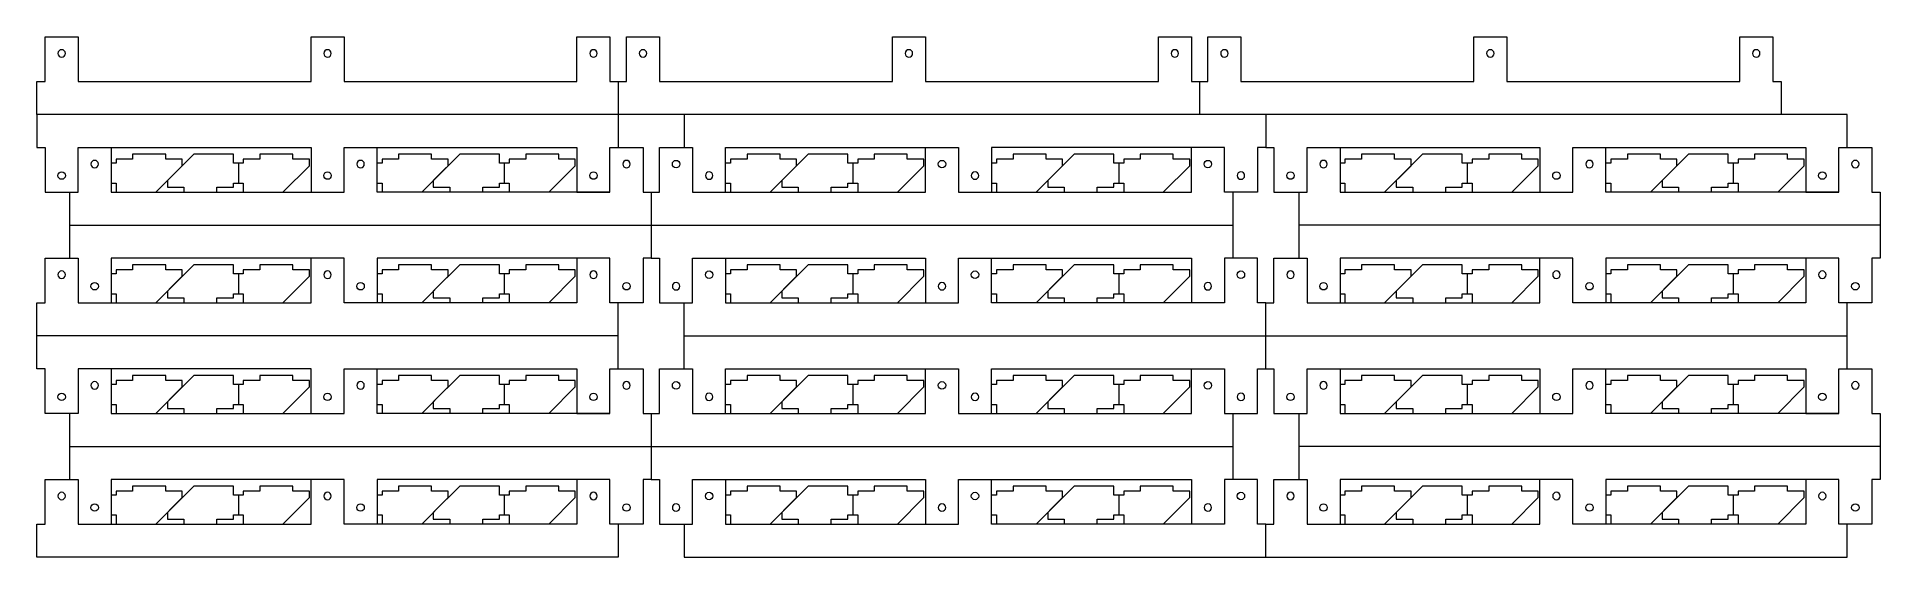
# Model space of a CAD drawing. Header units: millimetres. Extents: x -301 to 257, y -145 to 12.
import ezdxf

# ---------------------------------------------------------------- set-up
doc = ezdxf.new("R2010")
doc.units = ezdxf.units.MM
doc.header["$MEASUREMENT"] = 0
doc.layers.add('Layer 1', color=7, linetype='Continuous')

msp = doc.modelspace()

# ---------------------------------------------------------------- linework, layer by layer
at = {"layer": 'Layer 1', "lineweight": 9}
for points in [[(-301.1121, -11.4924), (-301.1121, -1.4924), (-298.6121, -1.4924), (-298.6121, 11.9976), (-288.6121, 11.9976), (-288.6121, -1.4924), (-218.1121, -1.4924), (-218.1121, 11.9976), (-208.1121, 11.9976), (-208.1121, -1.4924), (-137.6121, -1.4924), (-137.6121, 11.9976), (-127.6121, 11.9976), (-127.6121, -1.4924), (-125.1121, -1.4924), (-125.1121, -11.4924), (-125.1121, -21.4924)], [(-125.1121, -1.4924), (-122.6121, -1.4924), (-122.6121, 11.9976), (-112.6121, 11.9976), (-112.6121, -1.4924), (-42.1121, -1.4924), (-42.1121, 11.9976), (-32.1121, 11.9976), (-32.1121, -1.4924), (38.3879, -1.4924), (38.3879, 11.9976), (48.3879, 11.9976), (48.3879, -1.4924), (50.8879, -1.4924), (50.8879, -11.4924)], [(50.8879, -1.4924), (53.3879, -1.4924), (53.3879, 11.9976), (63.3879, 11.9976), (63.3879, -1.4924), (133.8879, -1.4924), (133.8879, 11.9976), (143.8879, 11.9976), (143.8879, -1.4924), (214.3879, -1.4924), (214.3879, 11.9976), (224.3879, 11.9976), (224.3879, -1.4924), (226.8879, -1.4924), (226.8879, -11.4924)], [(246.8879, -21.4924), (246.8879, -11.4924), (-301.1121, -11.4924), (-301.1121, -21.4924), (-298.6121, -21.4924), (-298.6121, -34.9824), (-288.6121, -34.9824), (-288.6121, -21.4924), (-218.1121, -21.4924), (-218.1121, -34.9824)], [(-105.1121, -11.4924), (-105.1121, -21.4924)], [(70.8879, -11.4924), (70.8879, -21.4924), (68.3879, -21.4924), (68.3879, -34.9824), (58.3879, -34.9824), (58.3879, -21.4924), (-12.1121, -21.4924), (-12.1121, -34.9824)], [(-278.6121, -21.4924), (-278.6121, -34.9824), (-208.1121, -34.9824), (-208.1121, -21.4924), (-137.6121, -21.4924), (-137.6121, -34.9824), (-127.6121, -34.9824), (-127.6121, -21.4924), (-117.6121, -21.4924), (-117.6121, -34.9824), (-115.1121, -34.9824), (-115.1121, -54.9822), (-117.6121, -54.9822), (-117.6121, -68.4722), (-127.6121, -68.4722), (-127.6121, -54.9822), (-137.6121, -54.9822), (-137.6121, -68.4722), (-208.1121, -68.4722), (-208.1121, -54.9822), (-278.6121, -54.9822), (-278.6121, -68.4722)], [(-127.6121, -34.9824), (-198.1121, -34.9824), (-198.1121, -21.4924)], [(-115.1121, -34.9824), (-112.6121, -34.9824), (-112.6121, -21.4924), (-102.6121, -21.4924), (-102.6121, -34.9824), (-92.6121, -34.9824), (-92.6121, -21.4924), (-22.1121, -21.4924), (-22.1121, -34.9824), (48.3879, -34.9824), (48.3879, -21.4924)], [(-102.6121, -34.9824), (-32.1121, -34.9824), (-32.1121, -21.4924)], [(70.8879, -21.4924), (73.3879, -21.4924), (73.3879, -34.9824), (83.3879, -34.9824), (83.3879, -21.4924), (153.8879, -21.4924), (153.8879, -34.9824)], [(93.3879, -21.4923), (93.3879, -34.9824), (163.8879, -34.9824), (163.8879, -21.4923), (234.3879, -21.4923), (234.3879, -34.9824), (244.3879, -34.9824), (244.3879, -21.4923), (254.3879, -21.4923), (254.3879, -34.9824), (256.8879, -34.9824), (256.8879, -54.9822), (254.3879, -54.9822), (254.3879, -68.4723), (244.3879, -68.4723), (244.3879, -54.9822), (234.3879, -54.9822), (234.3879, -68.4723), (163.8879, -68.4723), (163.8879, -54.9822), (93.3879, -54.9822), (93.3879, -68.4723)], [(244.3879, -34.9824), (173.8879, -34.9824), (173.8879, -21.4924)], [(-291.1121, -54.9822), (-291.1121, -34.9824)], [(60.8879, -34.9824), (60.8879, -54.9822)], [(80.8879, -34.9824), (80.8879, -54.9822)], [(-218.1121, -101.9622), (-218.1121, -88.4722), (-288.6121, -88.4722), (-288.6121, -101.9622), (-298.6121, -101.9622), (-298.6121, -88.4722), (-301.1121, -88.4722), (-301.1121, -78.4722), (-301.1121, -68.4722), (-298.6121, -68.4722), (-298.6121, -54.9822), (-288.6121, -54.9822), (-288.6121, -68.4722), (-218.1121, -68.4722), (-218.1121, -54.9822)], [(-127.6121, -54.9822), (-198.1121, -54.9822), (-198.1121, -68.4722)], [(-115.1121, -54.9822), (-112.6121, -54.9822), (-112.6121, -68.4722), (-102.6121, -68.4722), (-102.6121, -54.9822), (-92.6121, -54.9822), (-92.6121, -68.4722), (-22.1121, -68.4722), (-22.1121, -54.9822), (48.3879, -54.9822), (48.3879, -68.4722)], [(-102.6121, -54.9822), (-32.1121, -54.9822), (-32.1121, -68.4722)], [(-12.1121, -101.9622), (-12.1121, -88.4722), (58.3879, -88.4722), (58.3879, -101.9622), (68.3879, -101.9622), (68.3879, -88.4722), (70.8879, -88.4722), (70.8879, -78.4722), (70.8879, -68.4722), (68.3879, -68.4722), (68.3879, -54.9822), (58.3879, -54.9822), (58.3879, -68.4722), (-12.1121, -68.4722), (-12.1121, -54.9822)], [(70.8879, -68.4722), (73.3879, -68.4722), (73.3879, -54.9822), (83.3879, -54.9822), (83.3879, -68.4722), (153.8879, -68.4722), (153.8879, -54.9822)], [(244.3879, -54.9822), (173.8879, -54.9822), (173.8879, -68.4722)], [(-125.1121, -88.4722), (-125.1121, -78.4722), (-125.1121, -68.4722)], [(-105.1121, -88.4722), (-105.1121, -78.4722), (-105.1121, -68.4722)], [(246.8879, -88.4722), (246.8879, -78.4722), (246.8879, -68.4722)], [(-278.6121, -88.4722), (-278.6121, -101.9622), (-208.1121, -101.9622), (-208.1121, -88.4722), (-137.6121, -88.4722), (-137.6121, -101.9622), (-127.6121, -101.9622), (-127.6121, -88.4722), (-117.6121, -88.4722), (-117.6121, -101.9622), (-115.1121, -101.9622), (-115.1121, -121.962), (-117.6121, -121.962), (-117.6121, -135.452), (-127.6121, -135.452), (-127.6121, -121.962), (-137.6121, -121.962), (-137.6121, -135.452), (-208.1121, -135.452), (-208.1121, -121.962), (-278.6121, -121.962), (-278.6121, -135.452)], [(-127.6121, -101.9622), (-198.1121, -101.9622), (-198.1121, -88.4722)], [(-115.1121, -101.9622), (-112.6121, -101.9622), (-112.6121, -88.4722), (-102.6121, -88.4722), (-102.6121, -101.9622), (-92.6121, -101.9622), (-92.6121, -88.4722), (-22.1121, -88.4722), (-22.1121, -101.9622), (48.3879, -101.9622), (48.3879, -88.4722)], [(-102.6121, -101.9622), (-32.1121, -101.9622), (-32.1121, -88.4722)], [(70.8879, -88.4722), (73.3879, -88.4722), (73.3879, -101.9622), (83.3879, -101.9622), (83.3879, -88.4722), (153.8879, -88.4722), (153.8879, -101.9622)], [(93.3879, -88.4721), (93.3879, -101.9622), (163.8879, -101.9622), (163.8879, -88.4721), (234.3879, -88.4721), (234.3879, -101.9622), (244.3879, -101.9622), (244.3879, -88.4721), (254.3879, -88.4721), (254.3879, -101.9622), (256.8879, -101.9622), (256.8879, -121.962), (254.3879, -121.962), (254.3879, -135.4521), (244.3879, -135.4521), (244.3879, -121.962), (234.3879, -121.962), (234.3879, -135.4521), (163.8879, -135.4521), (163.8879, -121.962), (93.3879, -121.962), (93.3879, -135.4521)], [(244.3879, -101.9622), (173.8879, -101.9622), (173.8879, -88.4722)], [(-291.1121, -121.962), (-291.1121, -101.9622)], [(60.8879, -101.9622), (60.8879, -121.962)], [(80.8879, -101.9622), (80.8879, -121.962)], [(-125.1121, -135.452), (-125.1121, -145.452), (-301.1121, -145.452), (-301.1121, -135.452), (-298.6121, -135.452), (-298.6121, -121.962), (-288.6121, -121.962), (-288.6121, -135.452), (-218.1121, -135.452), (-218.1121, -121.962)], [(-127.6121, -121.962), (-198.1121, -121.962), (-198.1121, -135.452)], [(-115.1121, -121.962), (-112.6121, -121.962), (-112.6121, -135.452), (-102.6121, -135.452), (-102.6121, -121.962), (-92.6121, -121.962), (-92.6121, -135.452), (-22.1121, -135.452), (-22.1121, -121.962), (48.3879, -121.962), (48.3879, -135.452)], [(-102.6121, -121.962), (-32.1121, -121.962), (-32.1121, -135.452)], [(70.8879, -145.452), (70.8879, -135.452), (68.3879, -135.452), (68.3879, -121.962), (58.3879, -121.962), (58.3879, -135.452), (-12.1121, -135.452), (-12.1121, -121.962)], [(70.8879, -135.452), (73.3879, -135.452), (73.3879, -121.962), (83.3879, -121.962), (83.3879, -135.452), (153.8879, -135.452), (153.8879, -121.962)], [(244.3879, -121.962), (173.8879, -121.962), (173.8879, -135.452)], [(-105.1121, -135.452), (-105.1121, -145.452), (246.8879, -145.452), (246.8879, -135.452)]]:
    msp.add_lwpolyline(points, dxfattribs=at)
at = {"layer": 'Layer 1', "color": 240, "lineweight": 9}
for points in [[(-265.1121, -34.9826), (-257.1121, -26.9826), (-257.1121, -24.9826), (-262.1121, -24.9826), (-262.1121, -23.4826), (-272.1121, -23.4826), (-272.1121, -24.9826), (-277.1121, -24.9826), (-277.1121, -26.2326), (-278.6121, -26.2326)], [(-240.1121, -26.2326), (-241.6121, -26.2326), (-241.6121, -23.4826), (-253.6121, -23.4826), (-261.6121, -31.4826), (-261.6121, -33.4826), (-256.6121, -33.4826), (-256.6121, -34.9826)], [(-226.6121, -34.9826), (-218.6121, -26.9826), (-218.6121, -24.9826), (-223.6121, -24.9826), (-223.6121, -23.4826), (-233.6121, -23.4826), (-233.6121, -24.9826), (-238.6121, -24.9826), (-238.6121, -26.2326), (-240.1121, -26.2326)], [(-240.1121, -26.2326), (-240.1121, -32.2326), (-238.6121, -32.2326), (-238.6121, -34.9826)], [(-184.6121, -34.9826), (-176.6121, -26.9826), (-176.6121, -24.9826), (-181.6121, -24.9826), (-181.6121, -23.4826), (-191.6121, -23.4826), (-191.6121, -24.9826), (-196.6121, -24.9826), (-196.6121, -26.2326), (-198.1121, -26.2326)], [(-159.6121, -26.2326), (-161.1121, -26.2326), (-161.1121, -23.4826), (-173.1121, -23.4826), (-181.1121, -31.4826), (-181.1121, -33.4826), (-176.1121, -33.4826), (-176.1121, -34.9826)], [(-146.1121, -34.9826), (-138.1121, -26.9826), (-138.1121, -24.9826), (-143.1121, -24.9826), (-143.1121, -23.4826), (-153.1121, -23.4826), (-153.1121, -24.9826), (-158.1121, -24.9826), (-158.1121, -26.2326), (-159.6121, -26.2326)], [(-159.6121, -26.2326), (-159.6121, -32.2326), (-158.1121, -32.2326), (-158.1121, -34.9826)], [(-79.1121, -34.9826), (-71.1121, -26.9826), (-71.1121, -24.9826), (-76.1121, -24.9826), (-76.1121, -23.4826), (-86.1121, -23.4826), (-86.1121, -24.9826), (-91.1121, -24.9826), (-91.1121, -26.2326), (-92.6121, -26.2326)], [(-54.1121, -26.2326), (-55.6121, -26.2326), (-55.6121, -23.4826), (-67.6121, -23.4826), (-75.6121, -31.4826), (-75.6121, -33.4826), (-70.6121, -33.4826), (-70.6121, -34.9826)], [(-40.6121, -34.9826), (-32.6121, -26.9826), (-32.6121, -24.9826), (-37.6121, -24.9826), (-37.6121, -23.4826), (-47.6121, -23.4826), (-47.6121, -24.9826), (-52.6121, -24.9826), (-52.6121, -26.2326), (-54.1121, -26.2326)], [(-54.1121, -26.2326), (-54.1121, -32.2326), (-52.6121, -32.2326), (-52.6121, -34.9826)], [(1.3879, -34.9826), (9.3879, -26.9826), (9.3879, -24.9826), (4.3879, -24.9826), (4.3879, -23.4826), (-5.6121, -23.4826), (-5.6121, -24.9826), (-10.6121, -24.9826), (-10.6121, -26.2326), (-12.1121, -26.2326)], [(26.3879, -26.2326), (24.8879, -26.2326), (24.8879, -23.4826), (12.8879, -23.4826), (4.8879, -31.4826), (4.8879, -33.4826), (9.8879, -33.4826), (9.8879, -34.9826)], [(39.8879, -34.9826), (47.8879, -26.9826), (47.8879, -24.9826), (42.8879, -24.9826), (42.8879, -23.4826), (32.8879, -23.4826), (32.8879, -24.9826), (27.8879, -24.9826), (27.8879, -26.2326), (26.3879, -26.2326)], [(26.3879, -26.2326), (26.3879, -32.2326), (27.8879, -32.2326), (27.8879, -34.9826)], [(106.8879, -34.9826), (114.8879, -26.9826), (114.8879, -24.9826), (109.8879, -24.9826), (109.8879, -23.4826), (99.8879, -23.4826), (99.8879, -24.9826), (94.8879, -24.9826), (94.8879, -26.2326), (93.3879, -26.2326)], [(131.8879, -26.2326), (130.3879, -26.2326), (130.3879, -23.4826), (118.3879, -23.4826), (110.3879, -31.4826), (110.3879, -33.4826), (115.3879, -33.4826), (115.3879, -34.9826)], [(145.3879, -34.9826), (153.3879, -26.9826), (153.3879, -24.9826), (148.3879, -24.9826), (148.3879, -23.4826), (138.3879, -23.4826), (138.3879, -24.9826), (133.3879, -24.9826), (133.3879, -26.2326), (131.8879, -26.2326)], [(131.8879, -26.2326), (131.8879, -32.2326), (133.3879, -32.2326), (133.3879, -34.9826)], [(187.3879, -34.9826), (195.3879, -26.9826), (195.3879, -24.9826), (190.3879, -24.9826), (190.3879, -23.4826), (180.3879, -23.4826), (180.3879, -24.9826), (175.3879, -24.9826), (175.3879, -26.2326), (173.8879, -26.2326)], [(212.3879, -26.2326), (210.8879, -26.2326), (210.8879, -23.4826), (198.8879, -23.4826), (190.8879, -31.4826), (190.8879, -33.4826), (195.8879, -33.4826), (195.8879, -34.9826)], [(225.8879, -34.9826), (233.8879, -26.9826), (233.8879, -24.9826), (228.8879, -24.9826), (228.8879, -23.4826), (218.8879, -23.4826), (218.8879, -24.9826), (213.8879, -24.9826), (213.8879, -26.2326), (212.3879, -26.2326)], [(212.3879, -26.2326), (212.3879, -32.2326), (213.8879, -32.2326), (213.8879, -34.9826)], [(-278.6121, -32.2326), (-277.1121, -32.2326), (-277.1121, -34.9826)], [(-246.6121, -34.9826), (-246.6121, -33.4826), (-241.6121, -33.4826), (-241.6121, -32.2326), (-240.1121, -32.2326)], [(-198.1121, -32.2326), (-196.6121, -32.2326), (-196.6121, -34.9826)], [(-166.1121, -34.9826), (-166.1121, -33.4826), (-161.1121, -33.4826), (-161.1121, -32.2326), (-159.6121, -32.2326)], [(-92.6121, -32.2326), (-91.1121, -32.2326), (-91.1121, -34.9826)], [(-60.6121, -34.9826), (-60.6121, -33.4826), (-55.6121, -33.4826), (-55.6121, -32.2326), (-54.1121, -32.2326)], [(-12.1121, -32.2326), (-10.6121, -32.2326), (-10.6121, -34.9826)], [(19.8879, -34.9826), (19.8879, -33.4826), (24.8879, -33.4826), (24.8879, -32.2326), (26.3879, -32.2326)], [(93.3879, -32.2326), (94.8879, -32.2326), (94.8879, -34.9826)], [(125.3879, -34.9826), (125.3879, -33.4826), (130.3879, -33.4826), (130.3879, -32.2326), (131.8879, -32.2326)], [(173.8879, -32.2326), (175.3879, -32.2326), (175.3879, -34.9826)], [(205.8879, -34.9826), (205.8879, -33.4826), (210.8879, -33.4826), (210.8879, -32.2326), (212.3879, -32.2326)], [(-265.1121, -68.4724), (-257.1121, -60.4724), (-257.1121, -58.4724), (-262.1121, -58.4724), (-262.1121, -56.9724), (-272.1121, -56.9724), (-272.1121, -58.4724), (-277.1121, -58.4724), (-277.1121, -59.7224), (-278.6121, -59.7224)], [(-240.1121, -59.7224), (-241.6121, -59.7224), (-241.6121, -56.9724), (-253.6121, -56.9724), (-261.6121, -64.9724), (-261.6121, -66.9724), (-256.6121, -66.9724), (-256.6121, -68.4724)], [(-226.6121, -68.4724), (-218.6121, -60.4724), (-218.6121, -58.4724), (-223.6121, -58.4724), (-223.6121, -56.9724), (-233.6121, -56.9724), (-233.6121, -58.4724), (-238.6121, -58.4724), (-238.6121, -59.7224), (-240.1121, -59.7224)], [(-240.1121, -59.7224), (-240.1121, -65.7224), (-238.6121, -65.7224), (-238.6121, -68.4724)], [(-184.6121, -68.4724), (-176.6121, -60.4724), (-176.6121, -58.4724), (-181.6121, -58.4724), (-181.6121, -56.9724), (-191.6121, -56.9724), (-191.6121, -58.4724), (-196.6121, -58.4724), (-196.6121, -59.7224), (-198.1121, -59.7224)], [(-159.6121, -59.7224), (-161.1121, -59.7224), (-161.1121, -56.9724), (-173.1121, -56.9724), (-181.1121, -64.9724), (-181.1121, -66.9724), (-176.1121, -66.9724), (-176.1121, -68.4724)], [(-146.1121, -68.4724), (-138.1121, -60.4724), (-138.1121, -58.4724), (-143.1121, -58.4724), (-143.1121, -56.9724), (-153.1121, -56.9724), (-153.1121, -58.4724), (-158.1121, -58.4724), (-158.1121, -59.7224), (-159.6121, -59.7224)], [(-159.6121, -59.7224), (-159.6121, -65.7224), (-158.1121, -65.7224), (-158.1121, -68.4724)], [(-79.1121, -68.4724), (-71.1121, -60.4724), (-71.1121, -58.4724), (-76.1121, -58.4724), (-76.1121, -56.9724), (-86.1121, -56.9724), (-86.1121, -58.4724), (-91.1121, -58.4724), (-91.1121, -59.7224), (-92.6121, -59.7224)], [(-54.1121, -59.7224), (-55.6121, -59.7224), (-55.6121, -56.9724), (-67.6121, -56.9724), (-75.6121, -64.9724), (-75.6121, -66.9724), (-70.6121, -66.9724), (-70.6121, -68.4724)], [(-40.6121, -68.4724), (-32.6121, -60.4724), (-32.6121, -58.4724), (-37.6121, -58.4724), (-37.6121, -56.9724), (-47.6121, -56.9724), (-47.6121, -58.4724), (-52.6121, -58.4724), (-52.6121, -59.7224), (-54.1121, -59.7224)], [(-54.1121, -59.7224), (-54.1121, -65.7224), (-52.6121, -65.7224), (-52.6121, -68.4724)], [(1.3879, -68.4724), (9.3879, -60.4724), (9.3879, -58.4724), (4.3879, -58.4724), (4.3879, -56.9724), (-5.6121, -56.9724), (-5.6121, -58.4724), (-10.6121, -58.4724), (-10.6121, -59.7224), (-12.1121, -59.7224)], [(26.3879, -59.7224), (24.8879, -59.7224), (24.8879, -56.9724), (12.8879, -56.9724), (4.8879, -64.9724), (4.8879, -66.9724), (9.8879, -66.9724), (9.8879, -68.4724)], [(39.8879, -68.4724), (47.8879, -60.4724), (47.8879, -58.4724), (42.8879, -58.4724), (42.8879, -56.9724), (32.8879, -56.9724), (32.8879, -58.4724), (27.8879, -58.4724), (27.8879, -59.7224), (26.3879, -59.7224)], [(26.3879, -59.7224), (26.3879, -65.7224), (27.8879, -65.7224), (27.8879, -68.4724)], [(106.8879, -68.4724), (114.8879, -60.4724), (114.8879, -58.4724), (109.8879, -58.4724), (109.8879, -56.9724), (99.8879, -56.9724), (99.8879, -58.4724), (94.8879, -58.4724), (94.8879, -59.7224), (93.3879, -59.7224)], [(131.8879, -59.7224), (130.3879, -59.7224), (130.3879, -56.9724), (118.3879, -56.9724), (110.3879, -64.9724), (110.3879, -66.9724), (115.3879, -66.9724), (115.3879, -68.4724)], [(145.3879, -68.4724), (153.3879, -60.4724), (153.3879, -58.4724), (148.3879, -58.4724), (148.3879, -56.9724), (138.3879, -56.9724), (138.3879, -58.4724), (133.3879, -58.4724), (133.3879, -59.7224), (131.8879, -59.7224)], [(131.8879, -59.7224), (131.8879, -65.7224), (133.3879, -65.7224), (133.3879, -68.4724)], [(187.3879, -68.4724), (195.3879, -60.4724), (195.3879, -58.4724), (190.3879, -58.4724), (190.3879, -56.9724), (180.3879, -56.9724), (180.3879, -58.4724), (175.3879, -58.4724), (175.3879, -59.7224), (173.8879, -59.7224)], [(212.3879, -59.7224), (210.8879, -59.7224), (210.8879, -56.9724), (198.8879, -56.9724), (190.8879, -64.9724), (190.8879, -66.9724), (195.8879, -66.9724), (195.8879, -68.4724)], [(225.8879, -68.4724), (233.8879, -60.4724), (233.8879, -58.4724), (228.8879, -58.4724), (228.8879, -56.9724), (218.8879, -56.9724), (218.8879, -58.4724), (213.8879, -58.4724), (213.8879, -59.7224), (212.3879, -59.7224)], [(212.3879, -59.7224), (212.3879, -65.7224), (213.8879, -65.7224), (213.8879, -68.4724)], [(-278.6121, -65.7224), (-277.1121, -65.7224), (-277.1121, -68.4724)], [(-246.6121, -68.4724), (-246.6121, -66.9724), (-241.6121, -66.9724), (-241.6121, -65.7224), (-240.1121, -65.7224)], [(-198.1121, -65.7224), (-196.6121, -65.7224), (-196.6121, -68.4724)], [(-166.1121, -68.4724), (-166.1121, -66.9724), (-161.1121, -66.9724), (-161.1121, -65.7224), (-159.6121, -65.7224)], [(-92.6121, -65.7224), (-91.1121, -65.7224), (-91.1121, -68.4724)], [(-60.6121, -68.4724), (-60.6121, -66.9724), (-55.6121, -66.9724), (-55.6121, -65.7224), (-54.1121, -65.7224)], [(-12.1121, -65.7224), (-10.6121, -65.7224), (-10.6121, -68.4724)], [(19.8879, -68.4724), (19.8879, -66.9724), (24.8879, -66.9724), (24.8879, -65.7224), (26.3879, -65.7224)], [(93.3879, -65.7224), (94.8879, -65.7224), (94.8879, -68.4724)], [(125.3879, -68.4724), (125.3879, -66.9724), (130.3879, -66.9724), (130.3879, -65.7224), (131.8879, -65.7224)], [(173.8879, -65.7224), (175.3879, -65.7224), (175.3879, -68.4724)], [(205.8879, -68.4724), (205.8879, -66.9724), (210.8879, -66.9724), (210.8879, -65.7224), (212.3879, -65.7224)], [(-265.1121, -101.9622), (-257.1121, -93.9622), (-257.1121, -91.9622), (-262.1121, -91.9622), (-262.1121, -90.4622), (-272.1121, -90.4622), (-272.1121, -91.9622), (-277.1121, -91.9622), (-277.1121, -93.2122), (-278.6121, -93.2122)], [(-240.1121, -93.2122), (-241.6121, -93.2122), (-241.6121, -90.4622), (-253.6121, -90.4622), (-261.6121, -98.4622), (-261.6121, -100.4622), (-256.6121, -100.4622), (-256.6121, -101.9622)], [(-226.6121, -101.9622), (-218.6121, -93.9622), (-218.6121, -91.9622), (-223.6121, -91.9622), (-223.6121, -90.4622), (-233.6121, -90.4622), (-233.6121, -91.9622), (-238.6121, -91.9622), (-238.6121, -93.2122), (-240.1121, -93.2122)], [(-240.1121, -93.2122), (-240.1121, -99.2122), (-238.6121, -99.2122), (-238.6121, -101.9622)], [(-184.6121, -101.9622), (-176.6121, -93.9622), (-176.6121, -91.9622), (-181.6121, -91.9622), (-181.6121, -90.4622), (-191.6121, -90.4622), (-191.6121, -91.9622), (-196.6121, -91.9622), (-196.6121, -93.2122), (-198.1121, -93.2122)], [(-159.6121, -93.2122), (-161.1121, -93.2122), (-161.1121, -90.4622), (-173.1121, -90.4622), (-181.1121, -98.4622), (-181.1121, -100.4622), (-176.1121, -100.4622), (-176.1121, -101.9622)], [(-146.1121, -101.9622), (-138.1121, -93.9622), (-138.1121, -91.9622), (-143.1121, -91.9622), (-143.1121, -90.4622), (-153.1121, -90.4622), (-153.1121, -91.9622), (-158.1121, -91.9622), (-158.1121, -93.2122), (-159.6121, -93.2122)], [(-159.6121, -93.2122), (-159.6121, -99.2122), (-158.1121, -99.2122), (-158.1121, -101.9622)], [(-79.1121, -101.9622), (-71.1121, -93.9622), (-71.1121, -91.9622), (-76.1121, -91.9622), (-76.1121, -90.4622), (-86.1121, -90.4622), (-86.1121, -91.9622), (-91.1121, -91.9622), (-91.1121, -93.2122), (-92.6121, -93.2122)], [(-54.1121, -93.2122), (-55.6121, -93.2122), (-55.6121, -90.4622), (-67.6121, -90.4622), (-75.6121, -98.4622), (-75.6121, -100.4622), (-70.6121, -100.4622), (-70.6121, -101.9622)], [(-40.6121, -101.9622), (-32.6121, -93.9622), (-32.6121, -91.9622), (-37.6121, -91.9622), (-37.6121, -90.4622), (-47.6121, -90.4622), (-47.6121, -91.9622), (-52.6121, -91.9622), (-52.6121, -93.2122), (-54.1121, -93.2122)], [(-54.1121, -93.2122), (-54.1121, -99.2122), (-52.6121, -99.2122), (-52.6121, -101.9622)], [(1.3879, -101.9622), (9.3879, -93.9622), (9.3879, -91.9622), (4.3879, -91.9622), (4.3879, -90.4622), (-5.6121, -90.4622), (-5.6121, -91.9622), (-10.6121, -91.9622), (-10.6121, -93.2122), (-12.1121, -93.2122)], [(26.3879, -93.2122), (24.8879, -93.2122), (24.8879, -90.4622), (12.8879, -90.4622), (4.8879, -98.4622), (4.8879, -100.4622), (9.8879, -100.4622), (9.8879, -101.9622)], [(39.8879, -101.9622), (47.8879, -93.9622), (47.8879, -91.9622), (42.8879, -91.9622), (42.8879, -90.4622), (32.8879, -90.4622), (32.8879, -91.9622), (27.8879, -91.9622), (27.8879, -93.2122), (26.3879, -93.2122)], [(26.3879, -93.2122), (26.3879, -99.2122), (27.8879, -99.2122), (27.8879, -101.9622)], [(106.8879, -101.9622), (114.8879, -93.9622), (114.8879, -91.9622), (109.8879, -91.9622), (109.8879, -90.4622), (99.8879, -90.4622), (99.8879, -91.9622), (94.8879, -91.9622), (94.8879, -93.2122), (93.3879, -93.2122)], [(131.8879, -93.2122), (130.3879, -93.2122), (130.3879, -90.4622), (118.3879, -90.4622), (110.3879, -98.4622), (110.3879, -100.4622), (115.3879, -100.4622), (115.3879, -101.9622)], [(145.3879, -101.9622), (153.3879, -93.9622), (153.3879, -91.9622), (148.3879, -91.9622), (148.3879, -90.4622), (138.3879, -90.4622), (138.3879, -91.9622), (133.3879, -91.9622), (133.3879, -93.2122), (131.8879, -93.2122)], [(131.8879, -93.2122), (131.8879, -99.2122), (133.3879, -99.2122), (133.3879, -101.9622)], [(187.3879, -101.9622), (195.3879, -93.9622), (195.3879, -91.9622), (190.3879, -91.9622), (190.3879, -90.4622), (180.3879, -90.4622), (180.3879, -91.9622), (175.3879, -91.9622), (175.3879, -93.2122), (173.8879, -93.2122)], [(212.3879, -93.2122), (210.8879, -93.2122), (210.8879, -90.4622), (198.8879, -90.4622), (190.8879, -98.4622), (190.8879, -100.4622), (195.8879, -100.4622), (195.8879, -101.9622)], [(225.8879, -101.9622), (233.8879, -93.9622), (233.8879, -91.9622), (228.8879, -91.9622), (228.8879, -90.4622), (218.8879, -90.4622), (218.8879, -91.9622), (213.8879, -91.9622), (213.8879, -93.2122), (212.3879, -93.2122)], [(212.3879, -93.2122), (212.3879, -99.2122), (213.8879, -99.2122), (213.8879, -101.9622)], [(-278.6121, -99.2122), (-277.1121, -99.2122), (-277.1121, -101.9622)], [(-246.6121, -101.9622), (-246.6121, -100.4622), (-241.6121, -100.4622), (-241.6121, -99.2122), (-240.1121, -99.2122)], [(-198.1121, -99.2122), (-196.6121, -99.2122), (-196.6121, -101.9622)], [(-166.1121, -101.9622), (-166.1121, -100.4622), (-161.1121, -100.4622), (-161.1121, -99.2122), (-159.6121, -99.2122)], [(-92.6121, -99.2122), (-91.1121, -99.2122), (-91.1121, -101.9622)], [(-60.6121, -101.9622), (-60.6121, -100.4622), (-55.6121, -100.4622), (-55.6121, -99.2122), (-54.1121, -99.2122)], [(-12.1121, -99.2122), (-10.6121, -99.2122), (-10.6121, -101.9622)], [(19.8879, -101.9622), (19.8879, -100.4622), (24.8879, -100.4622), (24.8879, -99.2122), (26.3879, -99.2122)], [(93.3879, -99.2122), (94.8879, -99.2122), (94.8879, -101.9622)], [(125.3879, -101.9622), (125.3879, -100.4622), (130.3879, -100.4622), (130.3879, -99.2122), (131.8879, -99.2122)], [(173.8879, -99.2122), (175.3879, -99.2122), (175.3879, -101.9622)], [(205.8879, -101.9622), (205.8879, -100.4622), (210.8879, -100.4622), (210.8879, -99.2122), (212.3879, -99.2122)], [(-265.1121, -135.452), (-257.1121, -127.452), (-257.1121, -125.452), (-262.1121, -125.452), (-262.1121, -123.952), (-272.1121, -123.952), (-272.1121, -125.452), (-277.1121, -125.452), (-277.1121, -126.702), (-278.6121, -126.702)], [(-240.1121, -126.702), (-241.6121, -126.702), (-241.6121, -123.952), (-253.6121, -123.952), (-261.6121, -131.952), (-261.6121, -133.952), (-256.6121, -133.952), (-256.6121, -135.452)], [(-226.6121, -135.452), (-218.6121, -127.452), (-218.6121, -125.452), (-223.6121, -125.452), (-223.6121, -123.952), (-233.6121, -123.952), (-233.6121, -125.452), (-238.6121, -125.452), (-238.6121, -126.702), (-240.1121, -126.702)], [(-240.1121, -126.702), (-240.1121, -132.702), (-238.6121, -132.702), (-238.6121, -135.452)], [(-184.6121, -135.452), (-176.6121, -127.452), (-176.6121, -125.452), (-181.6121, -125.452), (-181.6121, -123.952), (-191.6121, -123.952), (-191.6121, -125.452), (-196.6121, -125.452), (-196.6121, -126.702), (-198.1121, -126.702)], [(-159.6121, -126.702), (-161.1121, -126.702), (-161.1121, -123.952), (-173.1121, -123.952), (-181.1121, -131.952), (-181.1121, -133.952), (-176.1121, -133.952), (-176.1121, -135.452)], [(-146.1121, -135.452), (-138.1121, -127.452), (-138.1121, -125.452), (-143.1121, -125.452), (-143.1121, -123.952), (-153.1121, -123.952), (-153.1121, -125.452), (-158.1121, -125.452), (-158.1121, -126.702), (-159.6121, -126.702)], [(-159.6121, -126.702), (-159.6121, -132.702), (-158.1121, -132.702), (-158.1121, -135.452)], [(-79.1121, -135.452), (-71.1121, -127.452), (-71.1121, -125.452), (-76.1121, -125.452), (-76.1121, -123.952), (-86.1121, -123.952), (-86.1121, -125.452), (-91.1121, -125.452), (-91.1121, -126.702), (-92.6121, -126.702)], [(-54.1121, -126.702), (-55.6121, -126.702), (-55.6121, -123.952), (-67.6121, -123.952), (-75.6121, -131.952), (-75.6121, -133.952), (-70.6121, -133.952), (-70.6121, -135.452)], [(-40.6121, -135.452), (-32.6121, -127.452), (-32.6121, -125.452), (-37.6121, -125.452), (-37.6121, -123.952), (-47.6121, -123.952), (-47.6121, -125.452), (-52.6121, -125.452), (-52.6121, -126.702), (-54.1121, -126.702)], [(-54.1121, -126.702), (-54.1121, -132.702), (-52.6121, -132.702), (-52.6121, -135.452)], [(1.3879, -135.452), (9.3879, -127.452), (9.3879, -125.452), (4.3879, -125.452), (4.3879, -123.952), (-5.6121, -123.952), (-5.6121, -125.452), (-10.6121, -125.452), (-10.6121, -126.702), (-12.1121, -126.702)], [(26.3879, -126.702), (24.8879, -126.702), (24.8879, -123.952), (12.8879, -123.952), (4.8879, -131.952), (4.8879, -133.952), (9.8879, -133.952), (9.8879, -135.452)], [(39.8879, -135.452), (47.8879, -127.452), (47.8879, -125.452), (42.8879, -125.452), (42.8879, -123.952), (32.8879, -123.952), (32.8879, -125.452), (27.8879, -125.452), (27.8879, -126.702), (26.3879, -126.702)], [(26.3879, -126.702), (26.3879, -132.702), (27.8879, -132.702), (27.8879, -135.452)], [(106.8879, -135.452), (114.8879, -127.452), (114.8879, -125.452), (109.8879, -125.452), (109.8879, -123.952), (99.8879, -123.952), (99.8879, -125.452), (94.8879, -125.452), (94.8879, -126.702), (93.3879, -126.702)], [(131.8879, -126.702), (130.3879, -126.702), (130.3879, -123.952), (118.3879, -123.952), (110.3879, -131.952), (110.3879, -133.952), (115.3879, -133.952), (115.3879, -135.452)], [(145.3879, -135.452), (153.3879, -127.452), (153.3879, -125.452), (148.3879, -125.452), (148.3879, -123.952), (138.3879, -123.952), (138.3879, -125.452), (133.3879, -125.452), (133.3879, -126.702), (131.8879, -126.702)], [(131.8879, -126.702), (131.8879, -132.702), (133.3879, -132.702), (133.3879, -135.452)], [(187.3879, -135.452), (195.3879, -127.452), (195.3879, -125.452), (190.3879, -125.452), (190.3879, -123.952), (180.3879, -123.952), (180.3879, -125.452), (175.3879, -125.452), (175.3879, -126.702), (173.8879, -126.702)], [(212.3879, -126.702), (210.8879, -126.702), (210.8879, -123.952), (198.8879, -123.952), (190.8879, -131.952), (190.8879, -133.952), (195.8879, -133.952), (195.8879, -135.452)], [(225.8879, -135.452), (233.8879, -127.452), (233.8879, -125.452), (228.8879, -125.452), (228.8879, -123.952), (218.8879, -123.952), (218.8879, -125.452), (213.8879, -125.452), (213.8879, -126.702), (212.3879, -126.702)], [(212.3879, -126.702), (212.3879, -132.702), (213.8879, -132.702), (213.8879, -135.452)], [(-278.6121, -132.702), (-277.1121, -132.702), (-277.1121, -135.452)], [(-246.6121, -135.452), (-246.6121, -133.952), (-241.6121, -133.952), (-241.6121, -132.702), (-240.1121, -132.702)], [(-198.1121, -132.702), (-196.6121, -132.702), (-196.6121, -135.452)], [(-166.1121, -135.452), (-166.1121, -133.952), (-161.1121, -133.952), (-161.1121, -132.702), (-159.6121, -132.702)], [(-92.6121, -132.702), (-91.1121, -132.702), (-91.1121, -135.452)], [(-60.6121, -135.452), (-60.6121, -133.952), (-55.6121, -133.952), (-55.6121, -132.702), (-54.1121, -132.702)], [(-12.1121, -132.702), (-10.6121, -132.702), (-10.6121, -135.452)], [(19.8879, -135.452), (19.8879, -133.952), (24.8879, -133.952), (24.8879, -132.702), (26.3879, -132.702)], [(93.3879, -132.702), (94.8879, -132.702), (94.8879, -135.452)], [(125.3879, -135.452), (125.3879, -133.952), (130.3879, -133.952), (130.3879, -132.702), (131.8879, -132.702)], [(173.8879, -132.702), (175.3879, -132.702), (175.3879, -135.452)], [(205.8879, -135.452), (205.8879, -133.952), (210.8879, -133.952), (210.8879, -132.702), (212.3879, -132.702)]]:
    msp.add_lwpolyline(points, dxfattribs=at)
at = {"layer": 'Layer 1', "color": 250, "lineweight": 18}
for points in [[(-291.1121, -44.9822), (-115.1121, -44.9822), (60.8879, -44.9822)], [(256.8879, -44.9822), (80.8879, -44.9822)], [(-125.1121, -78.4722), (-301.1121, -78.4722)], [(-105.1121, -78.4722), (246.8879, -78.4722)], [(-291.1121, -111.962), (-115.1121, -111.962), (60.8879, -111.962)], [(256.8879, -111.962), (80.8879, -111.962)]]:
    msp.add_lwpolyline(points, dxfattribs=at)
at = {"layer": 'Layer 1', "color": 240, "lineweight": 9}
for points in [[(-292.4871, 6.9976), (-292.4871, 6.3762), (-292.9908, 5.8726), (-293.6121, 5.8726), (-294.2335, 5.8726), (-294.7371, 6.3762), (-294.7371, 6.9976), (-294.7371, 7.6189), (-294.2335, 8.1226), (-293.6121, 8.1226), (-292.9908, 8.1226), (-292.4871, 7.6189), (-292.4871, 6.9976)], [(-211.9871, 6.9976), (-211.9871, 6.3762), (-212.4908, 5.8726), (-213.1121, 5.8726), (-213.7335, 5.8726), (-214.2371, 6.3762), (-214.2371, 6.9976), (-214.2371, 7.6189), (-213.7335, 8.1226), (-213.1121, 8.1226), (-212.4908, 8.1226), (-211.9871, 7.6189), (-211.9871, 6.9976)], [(-131.4871, 6.9976), (-131.4871, 6.3762), (-131.9908, 5.8726), (-132.6121, 5.8726), (-133.2335, 5.8726), (-133.7371, 6.3762), (-133.7371, 6.9976), (-133.7371, 7.6189), (-133.2335, 8.1226), (-132.6121, 8.1226), (-131.9908, 8.1226), (-131.4871, 7.6189), (-131.4871, 6.9976)], [(-116.4871, 6.9976), (-116.4871, 6.3762), (-116.9908, 5.8726), (-117.6121, 5.8726), (-118.2335, 5.8726), (-118.7371, 6.3762), (-118.7371, 6.9976), (-118.7371, 7.6189), (-118.2335, 8.1226), (-117.6121, 8.1226), (-116.9908, 8.1226), (-116.4871, 7.6189), (-116.4871, 6.9976)], [(-35.9871, 6.9976), (-35.9871, 6.3762), (-36.4908, 5.8726), (-37.1121, 5.8726), (-37.7335, 5.8726), (-38.2371, 6.3762), (-38.2371, 6.9976), (-38.2371, 7.6189), (-37.7335, 8.1226), (-37.1121, 8.1226), (-36.4908, 8.1226), (-35.9871, 7.6189), (-35.9871, 6.9976)], [(44.5129, 6.9976), (44.5129, 6.3762), (44.0092, 5.8726), (43.3879, 5.8726), (42.7665, 5.8726), (42.2629, 6.3762), (42.2629, 6.9976), (42.2629, 7.6189), (42.7665, 8.1226), (43.3879, 8.1226), (44.0092, 8.1226), (44.5129, 7.6189), (44.5129, 6.9976)], [(59.5129, 6.9976), (59.5129, 6.3762), (59.0092, 5.8726), (58.3879, 5.8726), (57.7665, 5.8726), (57.2629, 6.3762), (57.2629, 6.9976), (57.2629, 7.6189), (57.7665, 8.1226), (58.3879, 8.1226), (59.0092, 8.1226), (59.5129, 7.6189), (59.5129, 6.9976)], [(140.0129, 6.9976), (140.0129, 6.3762), (139.5092, 5.8726), (138.8879, 5.8726), (138.2665, 5.8726), (137.7629, 6.3762), (137.7629, 6.9976), (137.7629, 7.6189), (138.2665, 8.1226), (138.8879, 8.1226), (139.5092, 8.1226), (140.0129, 7.6189), (140.0129, 6.9976)], [(220.5129, 6.9976), (220.5129, 6.3762), (220.0092, 5.8726), (219.3879, 5.8726), (218.7665, 5.8726), (218.2629, 6.3762), (218.2629, 6.9976), (218.2629, 7.6189), (218.7665, 8.1226), (219.3879, 8.1226), (220.0092, 8.1226), (220.5129, 7.6189), (220.5129, 6.9976)], [(-282.4871, -26.4924), (-282.4871, -27.1138), (-282.9908, -27.6174), (-283.6121, -27.6174), (-284.2335, -27.6174), (-284.7371, -27.1138), (-284.7371, -26.4924), (-284.7371, -25.8711), (-284.2335, -25.3674), (-283.6121, -25.3674), (-282.9908, -25.3674), (-282.4871, -25.8711), (-282.4871, -26.4924)], [(-201.9871, -26.4924), (-201.9871, -27.1138), (-202.4908, -27.6174), (-203.1121, -27.6174), (-203.7335, -27.6174), (-204.2371, -27.1138), (-204.2371, -26.4924), (-204.2371, -25.8711), (-203.7335, -25.3674), (-203.1121, -25.3674), (-202.4908, -25.3674), (-201.9871, -25.8711), (-201.9871, -26.4924)], [(-121.4871, -26.4924), (-121.4871, -27.1138), (-121.9908, -27.6174), (-122.6121, -27.6174), (-123.2335, -27.6174), (-123.7371, -27.1138), (-123.7371, -26.4924), (-123.7371, -25.8711), (-123.2335, -25.3674), (-122.6121, -25.3674), (-121.9908, -25.3674), (-121.4871, -25.8711), (-121.4871, -26.4924)], [(-108.7371, -26.4924), (-108.7371, -27.1138), (-108.2334, -27.6174), (-107.6121, -27.6174), (-106.9907, -27.6174), (-106.4871, -27.1138), (-106.4871, -26.4924), (-106.4871, -25.8711), (-106.9907, -25.3674), (-107.6121, -25.3674), (-108.2334, -25.3674), (-108.7371, -25.8711), (-108.7371, -26.4924)], [(-28.2371, -26.4924), (-28.2371, -27.1138), (-27.7334, -27.6174), (-27.1121, -27.6174), (-26.4907, -27.6174), (-25.9871, -27.1138), (-25.9871, -26.4924), (-25.9871, -25.8711), (-26.4907, -25.3674), (-27.1121, -25.3674), (-27.7334, -25.3674), (-28.2371, -25.8711), (-28.2371, -26.4924)], [(52.2629, -26.4924), (52.2629, -27.1138), (52.7666, -27.6174), (53.3879, -27.6174), (54.0093, -27.6174), (54.5129, -27.1138), (54.5129, -26.4924), (54.5129, -25.8711), (54.0093, -25.3674), (53.3879, -25.3674), (52.7666, -25.3674), (52.2629, -25.8711), (52.2629, -26.4924)], [(89.5129, -26.4924), (89.5129, -27.1138), (89.0092, -27.6174), (88.3879, -27.6174), (87.7665, -27.6174), (87.2629, -27.1138), (87.2629, -26.4924), (87.2629, -25.8711), (87.7665, -25.3674), (88.3879, -25.3674), (89.0092, -25.3674), (89.5129, -25.8711), (89.5129, -26.4924)], [(170.0129, -26.4924), (170.0129, -27.1138), (169.5092, -27.6174), (168.8879, -27.6174), (168.2665, -27.6174), (167.7629, -27.1138), (167.7629, -26.4924), (167.7629, -25.8711), (168.2665, -25.3674), (168.8879, -25.3674), (169.5092, -25.3674), (170.0129, -25.8711), (170.0129, -26.4924)], [(250.5129, -26.4924), (250.5129, -27.1138), (250.0092, -27.6174), (249.3879, -27.6174), (248.7665, -27.6174), (248.2629, -27.1138), (248.2629, -26.4924), (248.2629, -25.8711), (248.7665, -25.3674), (249.3879, -25.3674), (250.0092, -25.3674), (250.5129, -25.8711), (250.5129, -26.4924)], [(-292.4871, -29.9824), (-292.4871, -29.361), (-292.9908, -28.8574), (-293.6121, -28.8574), (-294.2335, -28.8574), (-294.7371, -29.361), (-294.7371, -29.9824), (-294.7371, -30.6037), (-294.2335, -31.1074), (-293.6121, -31.1074), (-292.9908, -31.1074), (-292.4871, -30.6037), (-292.4871, -29.9824)], [(-211.9871, -29.9824), (-211.9871, -29.361), (-212.4908, -28.8574), (-213.1121, -28.8574), (-213.7335, -28.8574), (-214.2371, -29.361), (-214.2371, -29.9824), (-214.2371, -30.6037), (-213.7335, -31.1074), (-213.1121, -31.1074), (-212.4908, -31.1074), (-211.9871, -30.6037), (-211.9871, -29.9824)], [(-131.4871, -29.9824), (-131.4871, -29.361), (-131.9908, -28.8574), (-132.6121, -28.8574), (-133.2335, -28.8574), (-133.7371, -29.361), (-133.7371, -29.9824), (-133.7371, -30.6037), (-133.2335, -31.1074), (-132.6121, -31.1074), (-131.9908, -31.1074), (-131.4871, -30.6037), (-131.4871, -29.9824)], [(-98.7371, -29.9824), (-98.7371, -29.361), (-98.2334, -28.8574), (-97.6121, -28.8574), (-96.9907, -28.8574), (-96.4871, -29.361), (-96.4871, -29.9824), (-96.4871, -30.6037), (-96.9907, -31.1074), (-97.6121, -31.1074), (-98.2334, -31.1074), (-98.7371, -30.6037), (-98.7371, -29.9824)], [(-18.2371, -29.9824), (-18.2371, -29.361), (-17.7334, -28.8574), (-17.1121, -28.8574), (-16.4907, -28.8574), (-15.9871, -29.361), (-15.9871, -29.9824), (-15.9871, -30.6037), (-16.4907, -31.1074), (-17.1121, -31.1074), (-17.7334, -31.1074), (-18.2371, -30.6037), (-18.2371, -29.9824)], [(62.2629, -29.9824), (62.2629, -29.361), (62.7666, -28.8574), (63.3879, -28.8574), (64.0093, -28.8574), (64.5129, -29.361), (64.5129, -29.9824), (64.5129, -30.6037), (64.0093, -31.1074), (63.3879, -31.1074), (62.7666, -31.1074), (62.2629, -30.6037), (62.2629, -29.9824)], [(79.5129, -29.9824), (79.5129, -29.361), (79.0092, -28.8574), (78.3879, -28.8574), (77.7665, -28.8574), (77.2629, -29.361), (77.2629, -29.9824), (77.2629, -30.6037), (77.7665, -31.1074), (78.3879, -31.1074), (79.0092, -31.1074), (79.5129, -30.6037), (79.5129, -29.9824)], [(160.0129, -29.9824), (160.0129, -29.361), (159.5092, -28.8574), (158.8879, -28.8574), (158.2665, -28.8574), (157.7629, -29.361), (157.7629, -29.9824), (157.7629, -30.6037), (158.2665, -31.1074), (158.8879, -31.1074), (159.5092, -31.1074), (160.0129, -30.6037), (160.0129, -29.9824)], [(240.5129, -29.9824), (240.5129, -29.361), (240.0092, -28.8574), (239.3879, -28.8574), (238.7665, -28.8574), (238.2629, -29.361), (238.2629, -29.9824), (238.2629, -30.6037), (238.7665, -31.1074), (239.3879, -31.1074), (240.0092, -31.1074), (240.5129, -30.6037), (240.5129, -29.9824)], [(-292.4871, -59.9822), (-292.4871, -60.6036), (-292.9908, -61.1072), (-293.6121, -61.1072), (-294.2335, -61.1072), (-294.7371, -60.6036), (-294.7371, -59.9822), (-294.7371, -59.3609), (-294.2335, -58.8572), (-293.6121, -58.8572), (-292.9908, -58.8572), (-292.4871, -59.3609), (-292.4871, -59.9822)], [(-211.9871, -59.9822), (-211.9871, -60.6036), (-212.4908, -61.1072), (-213.1121, -61.1072), (-213.7335, -61.1072), (-214.2371, -60.6036), (-214.2371, -59.9822), (-214.2371, -59.3609), (-213.7335, -58.8572), (-213.1121, -58.8572), (-212.4908, -58.8572), (-211.9871, -59.3609), (-211.9871, -59.9822)], [(-131.4871, -59.9822), (-131.4871, -60.6036), (-131.9908, -61.1072), (-132.6121, -61.1072), (-133.2335, -61.1072), (-133.7371, -60.6036), (-133.7371, -59.9822), (-133.7371, -59.3609), (-133.2335, -58.8572), (-132.6121, -58.8572), (-131.9908, -58.8572), (-131.4871, -59.3609), (-131.4871, -59.9822)], [(-98.7371, -59.9822), (-98.7371, -60.6036), (-98.2334, -61.1072), (-97.6121, -61.1072), (-96.9907, -61.1072), (-96.4871, -60.6036), (-96.4871, -59.9822), (-96.4871, -59.3609), (-96.9907, -58.8572), (-97.6121, -58.8572), (-98.2334, -58.8572), (-98.7371, -59.3609), (-98.7371, -59.9822)], [(-18.2371, -59.9822), (-18.2371, -60.6036), (-17.7334, -61.1072), (-17.1121, -61.1072), (-16.4907, -61.1072), (-15.9871, -60.6036), (-15.9871, -59.9822), (-15.9871, -59.3609), (-16.4907, -58.8572), (-17.1121, -58.8572), (-17.7334, -58.8572), (-18.2371, -59.3609), (-18.2371, -59.9822)], [(62.2629, -59.9822), (62.2629, -60.6036), (62.7666, -61.1072), (63.3879, -61.1072), (64.0093, -61.1072), (64.5129, -60.6036), (64.5129, -59.9822), (64.5129, -59.3609), (64.0093, -58.8572), (63.3879, -58.8572), (62.7666, -58.8572), (62.2629, -59.3609), (62.2629, -59.9822)], [(79.5129, -59.9822), (79.5129, -60.6036), (79.0092, -61.1072), (78.3879, -61.1072), (77.7665, -61.1072), (77.2629, -60.6036), (77.2629, -59.9822), (77.2629, -59.3609), (77.7665, -58.8572), (78.3879, -58.8572), (79.0092, -58.8572), (79.5129, -59.3609), (79.5129, -59.9822)], [(160.0129, -59.9822), (160.0129, -60.6036), (159.5092, -61.1072), (158.8879, -61.1072), (158.2665, -61.1072), (157.7629, -60.6036), (157.7629, -59.9822), (157.7629, -59.3609), (158.2665, -58.8572), (158.8879, -58.8572), (159.5092, -58.8572), (160.0129, -59.3609), (160.0129, -59.9822)], [(240.5129, -59.9822), (240.5129, -60.6036), (240.0092, -61.1072), (239.3879, -61.1072), (238.7665, -61.1072), (238.2629, -60.6036), (238.2629, -59.9822), (238.2629, -59.3609), (238.7665, -58.8572), (239.3879, -58.8572), (240.0092, -58.8572), (240.5129, -59.3609), (240.5129, -59.9822)], [(-282.4871, -63.4722), (-282.4871, -62.8508), (-282.9908, -62.3472), (-283.6121, -62.3472), (-284.2335, -62.3472), (-284.7371, -62.8508), (-284.7371, -63.4722), (-284.7371, -64.0935), (-284.2335, -64.5972), (-283.6121, -64.5972), (-282.9908, -64.5972), (-282.4871, -64.0935), (-282.4871, -63.4722)], [(-201.9871, -63.4722), (-201.9871, -62.8508), (-202.4908, -62.3472), (-203.1121, -62.3472), (-203.7335, -62.3472), (-204.2371, -62.8508), (-204.2371, -63.4722), (-204.2371, -64.0935), (-203.7335, -64.5972), (-203.1121, -64.5972), (-202.4908, -64.5972), (-201.9871, -64.0935), (-201.9871, -63.4722)], [(-121.4871, -63.4722), (-121.4871, -62.8508), (-121.9908, -62.3472), (-122.6121, -62.3472), (-123.2335, -62.3472), (-123.7371, -62.8508), (-123.7371, -63.4722), (-123.7371, -64.0935), (-123.2335, -64.5972), (-122.6121, -64.5972), (-121.9908, -64.5972), (-121.4871, -64.0935), (-121.4871, -63.4722)], [(-108.7371, -63.4722), (-108.7371, -62.8508), (-108.2334, -62.3472), (-107.6121, -62.3472), (-106.9907, -62.3472), (-106.4871, -62.8508), (-106.4871, -63.4722), (-106.4871, -64.0935), (-106.9907, -64.5972), (-107.6121, -64.5972), (-108.2334, -64.5972), (-108.7371, -64.0935), (-108.7371, -63.4722)], [(-28.2371, -63.4722), (-28.2371, -62.8508), (-27.7334, -62.3472), (-27.1121, -62.3472), (-26.4907, -62.3472), (-25.9871, -62.8508), (-25.9871, -63.4722), (-25.9871, -64.0935), (-26.4907, -64.5972), (-27.1121, -64.5972), (-27.7334, -64.5972), (-28.2371, -64.0935), (-28.2371, -63.4722)], [(52.2629, -63.4722), (52.2629, -62.8508), (52.7666, -62.3472), (53.3879, -62.3472), (54.0093, -62.3472), (54.5129, -62.8508), (54.5129, -63.4722), (54.5129, -64.0935), (54.0093, -64.5972), (53.3879, -64.5972), (52.7666, -64.5972), (52.2629, -64.0935), (52.2629, -63.4722)], [(89.5129, -63.4722), (89.5129, -62.8508), (89.0092, -62.3472), (88.3879, -62.3472), (87.7665, -62.3472), (87.2629, -62.8508), (87.2629, -63.4722), (87.2629, -64.0935), (87.7665, -64.5972), (88.3879, -64.5972), (89.0092, -64.5972), (89.5129, -64.0935), (89.5129, -63.4722)], [(170.0129, -63.4722), (170.0129, -62.8508), (169.5092, -62.3472), (168.8879, -62.3472), (168.2665, -62.3472), (167.7629, -62.8508), (167.7629, -63.4722), (167.7629, -64.0935), (168.2665, -64.5972), (168.8879, -64.5972), (169.5092, -64.5972), (170.0129, -64.0935), (170.0129, -63.4722)], [(250.5129, -63.4722), (250.5129, -62.8508), (250.0092, -62.3472), (249.3879, -62.3472), (248.7665, -62.3472), (248.2629, -62.8508), (248.2629, -63.4722), (248.2629, -64.0935), (248.7665, -64.5972), (249.3879, -64.5972), (250.0092, -64.5972), (250.5129, -64.0935), (250.5129, -63.4722)], [(-282.4871, -93.4722), (-282.4871, -94.0936), (-282.9908, -94.5972), (-283.6121, -94.5972), (-284.2335, -94.5972), (-284.7371, -94.0936), (-284.7371, -93.4722), (-284.7371, -92.8509), (-284.2335, -92.3472), (-283.6121, -92.3472), (-282.9908, -92.3472), (-282.4871, -92.8509), (-282.4871, -93.4722)], [(-201.9871, -93.4722), (-201.9871, -94.0936), (-202.4908, -94.5972), (-203.1121, -94.5972), (-203.7335, -94.5972), (-204.2371, -94.0936), (-204.2371, -93.4722), (-204.2371, -92.8509), (-203.7335, -92.3472), (-203.1121, -92.3472), (-202.4908, -92.3472), (-201.9871, -92.8509), (-201.9871, -93.4722)], [(-121.4871, -93.4722), (-121.4871, -94.0936), (-121.9908, -94.5972), (-122.6121, -94.5972), (-123.2335, -94.5972), (-123.7371, -94.0936), (-123.7371, -93.4722), (-123.7371, -92.8509), (-123.2335, -92.3472), (-122.6121, -92.3472), (-121.9908, -92.3472), (-121.4871, -92.8509), (-121.4871, -93.4722)], [(-108.7371, -93.4722), (-108.7371, -94.0936), (-108.2334, -94.5972), (-107.6121, -94.5972), (-106.9907, -94.5972), (-106.4871, -94.0936), (-106.4871, -93.4722), (-106.4871, -92.8509), (-106.9907, -92.3472), (-107.6121, -92.3472), (-108.2334, -92.3472), (-108.7371, -92.8509), (-108.7371, -93.4722)], [(-28.2371, -93.4722), (-28.2371, -94.0936), (-27.7334, -94.5972), (-27.1121, -94.5972), (-26.4907, -94.5972), (-25.9871, -94.0936), (-25.9871, -93.4722), (-25.9871, -92.8509), (-26.4907, -92.3472), (-27.1121, -92.3472), (-27.7334, -92.3472), (-28.2371, -92.8509), (-28.2371, -93.4722)], [(52.2629, -93.4722), (52.2629, -94.0936), (52.7666, -94.5972), (53.3879, -94.5972), (54.0093, -94.5972), (54.5129, -94.0936), (54.5129, -93.4722), (54.5129, -92.8509), (54.0093, -92.3472), (53.3879, -92.3472), (52.7666, -92.3472), (52.2629, -92.8509), (52.2629, -93.4722)], [(89.5129, -93.4722), (89.5129, -94.0936), (89.0092, -94.5972), (88.3879, -94.5972), (87.7665, -94.5972), (87.2629, -94.0936), (87.2629, -93.4722), (87.2629, -92.8509), (87.7665, -92.3472), (88.3879, -92.3472), (89.0092, -92.3472), (89.5129, -92.8509), (89.5129, -93.4722)], [(170.0129, -93.4722), (170.0129, -94.0936), (169.5092, -94.5972), (168.8879, -94.5972), (168.2665, -94.5972), (167.7629, -94.0936), (167.7629, -93.4722), (167.7629, -92.8509), (168.2665, -92.3472), (168.8879, -92.3472), (169.5092, -92.3472), (170.0129, -92.8509), (170.0129, -93.4722)], [(250.5129, -93.4722), (250.5129, -94.0936), (250.0092, -94.5972), (249.3879, -94.5972), (248.7665, -94.5972), (248.2629, -94.0936), (248.2629, -93.4722), (248.2629, -92.8509), (248.7665, -92.3472), (249.3879, -92.3472), (250.0092, -92.3472), (250.5129, -92.8509), (250.5129, -93.4722)], [(-292.4871, -96.9622), (-292.4871, -96.3408), (-292.9908, -95.8372), (-293.6121, -95.8372), (-294.2335, -95.8372), (-294.7371, -96.3408), (-294.7371, -96.9622), (-294.7371, -97.5835), (-294.2335, -98.0872), (-293.6121, -98.0872), (-292.9908, -98.0872), (-292.4871, -97.5835), (-292.4871, -96.9622)], [(-211.9871, -96.9622), (-211.9871, -96.3408), (-212.4908, -95.8372), (-213.1121, -95.8372), (-213.7335, -95.8372), (-214.2371, -96.3408), (-214.2371, -96.9622), (-214.2371, -97.5835), (-213.7335, -98.0872), (-213.1121, -98.0872), (-212.4908, -98.0872), (-211.9871, -97.5835), (-211.9871, -96.9622)], [(-131.4871, -96.9622), (-131.4871, -96.3408), (-131.9908, -95.8372), (-132.6121, -95.8372), (-133.2335, -95.8372), (-133.7371, -96.3408), (-133.7371, -96.9622), (-133.7371, -97.5835), (-133.2335, -98.0872), (-132.6121, -98.0872), (-131.9908, -98.0872), (-131.4871, -97.5835), (-131.4871, -96.9622)], [(-98.7371, -96.9622), (-98.7371, -96.3408), (-98.2334, -95.8372), (-97.6121, -95.8372), (-96.9907, -95.8372), (-96.4871, -96.3408), (-96.4871, -96.9622), (-96.4871, -97.5835), (-96.9907, -98.0872), (-97.6121, -98.0872), (-98.2334, -98.0872), (-98.7371, -97.5835), (-98.7371, -96.9622)], [(-18.2371, -96.9622), (-18.2371, -96.3408), (-17.7334, -95.8372), (-17.1121, -95.8372), (-16.4907, -95.8372), (-15.9871, -96.3408), (-15.9871, -96.9622), (-15.9871, -97.5835), (-16.4907, -98.0872), (-17.1121, -98.0872), (-17.7334, -98.0872), (-18.2371, -97.5835), (-18.2371, -96.9622)], [(62.2629, -96.9622), (62.2629, -96.3408), (62.7666, -95.8372), (63.3879, -95.8372), (64.0093, -95.8372), (64.5129, -96.3408), (64.5129, -96.9622), (64.5129, -97.5835), (64.0093, -98.0872), (63.3879, -98.0872), (62.7666, -98.0872), (62.2629, -97.5835), (62.2629, -96.9622)], [(79.5129, -96.9622), (79.5129, -96.3408), (79.0092, -95.8372), (78.3879, -95.8372), (77.7665, -95.8372), (77.2629, -96.3408), (77.2629, -96.9622), (77.2629, -97.5835), (77.7665, -98.0872), (78.3879, -98.0872), (79.0092, -98.0872), (79.5129, -97.5835), (79.5129, -96.9622)], [(160.0129, -96.9622), (160.0129, -96.3408), (159.5092, -95.8372), (158.8879, -95.8372), (158.2665, -95.8372), (157.7629, -96.3408), (157.7629, -96.9622), (157.7629, -97.5835), (158.2665, -98.0872), (158.8879, -98.0872), (159.5092, -98.0872), (160.0129, -97.5835), (160.0129, -96.9622)], [(240.5129, -96.9622), (240.5129, -96.3408), (240.0092, -95.8372), (239.3879, -95.8372), (238.7665, -95.8372), (238.2629, -96.3408), (238.2629, -96.9622), (238.2629, -97.5835), (238.7665, -98.0872), (239.3879, -98.0872), (240.0092, -98.0872), (240.5129, -97.5835), (240.5129, -96.9622)], [(-292.4871, -126.962), (-292.4871, -127.5834), (-292.9908, -128.087), (-293.6121, -128.087), (-294.2335, -128.087), (-294.7371, -127.5834), (-294.7371, -126.962), (-294.7371, -126.3407), (-294.2335, -125.837), (-293.6121, -125.837), (-292.9908, -125.837), (-292.4871, -126.3407), (-292.4871, -126.962)], [(-211.9871, -126.962), (-211.9871, -127.5834), (-212.4908, -128.087), (-213.1121, -128.087), (-213.7335, -128.087), (-214.2371, -127.5834), (-214.2371, -126.962), (-214.2371, -126.3407), (-213.7335, -125.837), (-213.1121, -125.837), (-212.4908, -125.837), (-211.9871, -126.3407), (-211.9871, -126.962)], [(-131.4871, -126.962), (-131.4871, -127.5834), (-131.9908, -128.087), (-132.6121, -128.087), (-133.2335, -128.087), (-133.7371, -127.5834), (-133.7371, -126.962), (-133.7371, -126.3407), (-133.2335, -125.837), (-132.6121, -125.837), (-131.9908, -125.837), (-131.4871, -126.3407), (-131.4871, -126.962)], [(-98.7371, -126.962), (-98.7371, -127.5834), (-98.2334, -128.087), (-97.6121, -128.087), (-96.9907, -128.087), (-96.4871, -127.5834), (-96.4871, -126.962), (-96.4871, -126.3407), (-96.9907, -125.837), (-97.6121, -125.837), (-98.2334, -125.837), (-98.7371, -126.3407), (-98.7371, -126.962)], [(-18.2371, -126.962), (-18.2371, -127.5834), (-17.7334, -128.087), (-17.1121, -128.087), (-16.4907, -128.087), (-15.9871, -127.5834), (-15.9871, -126.962), (-15.9871, -126.3407), (-16.4907, -125.837), (-17.1121, -125.837), (-17.7334, -125.837), (-18.2371, -126.3407), (-18.2371, -126.962)], [(62.2629, -126.962), (62.2629, -127.5834), (62.7666, -128.087), (63.3879, -128.087), (64.0093, -128.087), (64.5129, -127.5834), (64.5129, -126.962), (64.5129, -126.3407), (64.0093, -125.837), (63.3879, -125.837), (62.7666, -125.837), (62.2629, -126.3407), (62.2629, -126.962)], [(79.5129, -126.962), (79.5129, -127.5834), (79.0092, -128.087), (78.3879, -128.087), (77.7665, -128.087), (77.2629, -127.5834), (77.2629, -126.962), (77.2629, -126.3407), (77.7665, -125.837), (78.3879, -125.837), (79.0092, -125.837), (79.5129, -126.3407), (79.5129, -126.962)], [(160.0129, -126.962), (160.0129, -127.5834), (159.5092, -128.087), (158.8879, -128.087), (158.2665, -128.087), (157.7629, -127.5834), (157.7629, -126.962), (157.7629, -126.3407), (158.2665, -125.837), (158.8879, -125.837), (159.5092, -125.837), (160.0129, -126.3407), (160.0129, -126.962)], [(240.5129, -126.962), (240.5129, -127.5834), (240.0092, -128.087), (239.3879, -128.087), (238.7665, -128.087), (238.2629, -127.5834), (238.2629, -126.962), (238.2629, -126.3407), (238.7665, -125.837), (239.3879, -125.837), (240.0092, -125.837), (240.5129, -126.3407), (240.5129, -126.962)], [(-282.4871, -130.452), (-282.4871, -129.8306), (-282.9908, -129.327), (-283.6121, -129.327), (-284.2335, -129.327), (-284.7371, -129.8306), (-284.7371, -130.452), (-284.7371, -131.0733), (-284.2335, -131.577), (-283.6121, -131.577), (-282.9908, -131.577), (-282.4871, -131.0733), (-282.4871, -130.452)], [(-201.9871, -130.452), (-201.9871, -129.8306), (-202.4908, -129.327), (-203.1121, -129.327), (-203.7335, -129.327), (-204.2371, -129.8306), (-204.2371, -130.452), (-204.2371, -131.0733), (-203.7335, -131.577), (-203.1121, -131.577), (-202.4908, -131.577), (-201.9871, -131.0733), (-201.9871, -130.452)], [(-121.4871, -130.452), (-121.4871, -129.8306), (-121.9908, -129.327), (-122.6121, -129.327), (-123.2335, -129.327), (-123.7371, -129.8306), (-123.7371, -130.452), (-123.7371, -131.0733), (-123.2335, -131.577), (-122.6121, -131.577), (-121.9908, -131.577), (-121.4871, -131.0733), (-121.4871, -130.452)], [(-108.7371, -130.452), (-108.7371, -129.8306), (-108.2334, -129.327), (-107.6121, -129.327), (-106.9907, -129.327), (-106.4871, -129.8306), (-106.4871, -130.452), (-106.4871, -131.0733), (-106.9907, -131.577), (-107.6121, -131.577), (-108.2334, -131.577), (-108.7371, -131.0733), (-108.7371, -130.452)], [(-28.2371, -130.452), (-28.2371, -129.8306), (-27.7334, -129.327), (-27.1121, -129.327), (-26.4907, -129.327), (-25.9871, -129.8306), (-25.9871, -130.452), (-25.9871, -131.0733), (-26.4907, -131.577), (-27.1121, -131.577), (-27.7334, -131.577), (-28.2371, -131.0733), (-28.2371, -130.452)], [(52.2629, -130.452), (52.2629, -129.8306), (52.7666, -129.327), (53.3879, -129.327), (54.0093, -129.327), (54.5129, -129.8306), (54.5129, -130.452), (54.5129, -131.0733), (54.0093, -131.577), (53.3879, -131.577), (52.7666, -131.577), (52.2629, -131.0733), (52.2629, -130.452)], [(89.5129, -130.452), (89.5129, -129.8306), (89.0092, -129.327), (88.3879, -129.327), (87.7665, -129.327), (87.2629, -129.8306), (87.2629, -130.452), (87.2629, -131.0733), (87.7665, -131.577), (88.3879, -131.577), (89.0092, -131.577), (89.5129, -131.0733), (89.5129, -130.452)], [(170.0129, -130.452), (170.0129, -129.8306), (169.5092, -129.327), (168.8879, -129.327), (168.2665, -129.327), (167.7629, -129.8306), (167.7629, -130.452), (167.7629, -131.0733), (168.2665, -131.577), (168.8879, -131.577), (169.5092, -131.577), (170.0129, -131.0733), (170.0129, -130.452)], [(250.5129, -130.452), (250.5129, -129.8306), (250.0092, -129.327), (249.3879, -129.327), (248.7665, -129.327), (248.2629, -129.8306), (248.2629, -130.452), (248.2629, -131.0733), (248.7665, -131.577), (249.3879, -131.577), (250.0092, -131.577), (250.5129, -131.0733), (250.5129, -130.452)]]:
    msp.add_open_spline(points, degree=3, knots=[0, 0, 0, 0, 1, 1, 1, 2, 2, 2, 3, 3, 3, 4, 4, 4, 4], dxfattribs=at)

doc.saveas('drawing.dxf')
